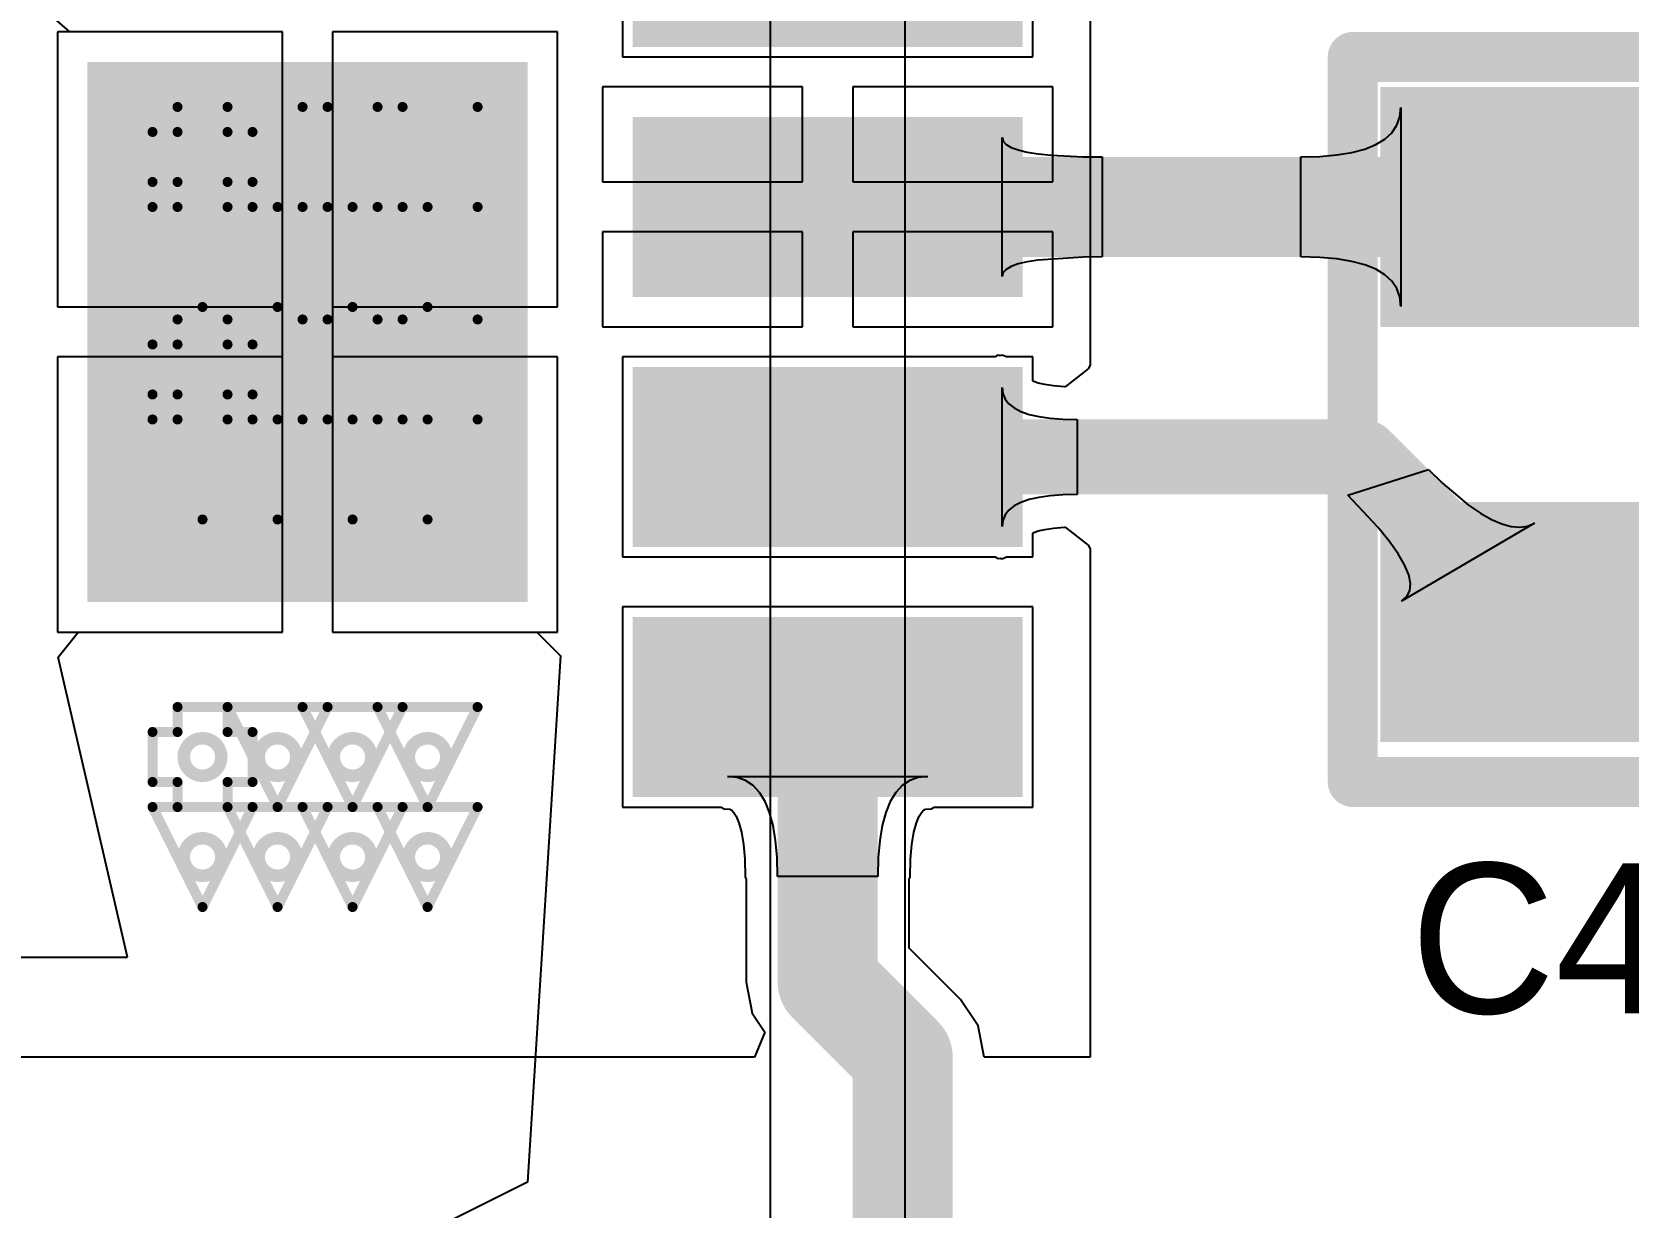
# Model space of a CAD drawing. Header units: millimetres. Extents: x 3.64 to 5.36, y 2.99 to 4.38.
# Drawn here: x 4.4259 to 4.745, y 3.5 to 3.735 of the extents above; entities that cross this region are included whole.
import ezdxf

# ---------------------------------------------------------------- set-up
doc = ezdxf.new("R2010")
doc.units = ezdxf.units.MM
doc.header["$MEASUREMENT"] = 0
for name, color, linetype in [('BottomLayer', 5, 'Continuous'), ('DrillDrawing', 1, 'Continuous'), ('MidLayer1', 16, 'Continuous'), ('MidLayer2', 76, 'Continuous'), ('MultiLayer', 9, 'Continuous'), ('TopLayer', 1, 'Continuous'), ('TopOverlay', 2, 'Continuous'), ('TopPaste', 8, 'Continuous'), ('TopSolder', 216, 'Continuous')]:
    doc.layers.add(name, color=color, linetype=linetype)

msp = doc.modelspace()

# ---------------------------------------------------------------- linework, layer by layer
at = {"layer": 'BottomLayer', "const_width": 0.0025}
for points in [[(4.45625, 3.71, 1), (4.46375, 3.71, 1)], [(4.47125, 3.71, 1), (4.47875, 3.71, 1)], [(4.48625, 3.71, 1), (4.49375, 3.71, 1)], [(4.50125, 3.71, 1), (4.50875, 3.71, 1)], [(4.45625, 3.69, 1), (4.46375, 3.69, 1)], [(4.47125, 3.69, 1), (4.47875, 3.69, 1)], [(4.48625, 3.69, 1), (4.49375, 3.69, 1)], [(4.50125, 3.69, 1), (4.50875, 3.69, 1)], [(4.45625, 3.6675, 1), (4.46375, 3.6675, 1)], [(4.47125, 3.6675, 1), (4.47875, 3.6675, 1)], [(4.48625, 3.6675, 1), (4.49375, 3.6675, 1)], [(4.50125, 3.6675, 1), (4.50875, 3.6675, 1)], [(4.45625, 3.6475, 1), (4.46375, 3.6475, 1)], [(4.47125, 3.6475, 1), (4.47875, 3.6475, 1)], [(4.48625, 3.6475, 1), (4.49375, 3.6475, 1)], [(4.50125, 3.6475, 1), (4.50875, 3.6475, 1)], [(4.45625, 3.59, 1), (4.46375, 3.59, 1)], [(4.47125, 3.59, 1), (4.47875, 3.59, 1)], [(4.48625, 3.59, 1), (4.49375, 3.59, 1)], [(4.50125, 3.59, 1), (4.50875, 3.59, 1)], [(4.45625, 3.57, 1), (4.46375, 3.57, 1)], [(4.47125, 3.57, 1), (4.47875, 3.57, 1)], [(4.48625, 3.57, 1), (4.49375, 3.57, 1)], [(4.50125, 3.57, 1), (4.50875, 3.57, 1)]]:
    msp.add_lwpolyline(points, format="xyb", close=True, dxfattribs=at)
at = {"layer": 'DrillDrawing', "const_width": 0.002}
for points in [[(4.455, 3.715), (4.455, 3.72)], [(4.455, 3.72), (4.465, 3.72)], [(4.465, 3.715), (4.465, 3.72)], [(4.465, 3.72), (4.485, 3.72)], [(4.465, 3.72), (4.475, 3.7)], [(4.475, 3.7), (4.485, 3.72)], [(4.48, 3.72), (4.5, 3.72)], [(4.48, 3.72), (4.49, 3.7)], [(4.49, 3.7), (4.5, 3.72)], [(4.495, 3.72), (4.515, 3.72)], [(4.495, 3.72), (4.505, 3.7)], [(4.505, 3.7), (4.515, 3.72)], [(4.45, 3.705), (4.45, 3.715)], [(4.45, 3.715), (4.455, 3.715)], [(4.465, 3.715), (4.47, 3.715)], [(4.47, 3.705), (4.47, 3.715)], [(4.45, 3.705), (4.455, 3.705)], [(4.455, 3.7), (4.455, 3.705)], [(4.465, 3.705), (4.47, 3.705)], [(4.465, 3.7), (4.465, 3.705)], [(4.45, 3.7), (4.47, 3.7)], [(4.45, 3.7), (4.46, 3.68)], [(4.455, 3.7), (4.465, 3.7)], [(4.46, 3.68), (4.47, 3.7)], [(4.465, 3.7), (4.485, 3.7)], [(4.465, 3.7), (4.475, 3.68)], [(4.475, 3.68), (4.485, 3.7)], [(4.48, 3.7), (4.5, 3.7)], [(4.48, 3.7), (4.49, 3.68)], [(4.49, 3.68), (4.5, 3.7)], [(4.495, 3.7), (4.515, 3.7)], [(4.495, 3.7), (4.505, 3.68)], [(4.505, 3.68), (4.515, 3.7)], [(4.455, 3.6725), (4.455, 3.6775)], [(4.455, 3.6775), (4.465, 3.6775)], [(4.465, 3.6775), (4.485, 3.6775)], [(4.465, 3.6775), (4.475, 3.6575)], [(4.465, 3.6725), (4.465, 3.6775)], [(4.475, 3.6575), (4.485, 3.6775)], [(4.48, 3.6775), (4.5, 3.6775)], [(4.48, 3.6775), (4.49, 3.6575)], [(4.49, 3.6575), (4.5, 3.6775)], [(4.495, 3.6775), (4.515, 3.6775)], [(4.495, 3.6775), (4.505, 3.6575)], [(4.505, 3.6575), (4.515, 3.6775)], [(4.45, 3.6625), (4.45, 3.6725)], [(4.45, 3.6725), (4.455, 3.6725)], [(4.465, 3.6725), (4.47, 3.6725)], [(4.47, 3.6625), (4.47, 3.6725)], [(4.45, 3.6625), (4.455, 3.6625)], [(4.455, 3.6575), (4.455, 3.6625)], [(4.465, 3.6625), (4.47, 3.6625)], [(4.465, 3.6575), (4.465, 3.6625)], [(4.45, 3.6575), (4.47, 3.6575)], [(4.45, 3.6575), (4.46, 3.6375)], [(4.455, 3.6575), (4.465, 3.6575)], [(4.46, 3.6375), (4.47, 3.6575)], [(4.465, 3.6575), (4.485, 3.6575)], [(4.465, 3.6575), (4.475, 3.6375)], [(4.475, 3.6375), (4.485, 3.6575)], [(4.48, 3.6575), (4.5, 3.6575)], [(4.48, 3.6575), (4.49, 3.6375)], [(4.49, 3.6375), (4.5, 3.6575)], [(4.495, 3.6575), (4.515, 3.6575)], [(4.495, 3.6575), (4.505, 3.6375)], [(4.505, 3.6375), (4.515, 3.6575)], [(4.455, 3.595), (4.455, 3.6)], [(4.455, 3.6), (4.465, 3.6)], [(4.465, 3.6), (4.485, 3.6)], [(4.465, 3.6), (4.475, 3.58)], [(4.465, 3.595), (4.465, 3.6)], [(4.475, 3.58), (4.485, 3.6)], [(4.48, 3.6), (4.5, 3.6)], [(4.48, 3.6), (4.49, 3.58)], [(4.49, 3.58), (4.5, 3.6)], [(4.495, 3.6), (4.515, 3.6)], [(4.495, 3.6), (4.505, 3.58)], [(4.505, 3.58), (4.515, 3.6)], [(4.45, 3.585), (4.45, 3.595)], [(4.45, 3.595), (4.455, 3.595)], [(4.465, 3.595), (4.47, 3.595)], [(4.47, 3.585), (4.47, 3.595)], [(4.45, 3.585), (4.455, 3.585)], [(4.455, 3.58), (4.455, 3.585)], [(4.465, 3.585), (4.47, 3.585)], [(4.465, 3.58), (4.465, 3.585)], [(4.45, 3.58), (4.47, 3.58)], [(4.45, 3.58), (4.46, 3.56)], [(4.455, 3.58), (4.465, 3.58)], [(4.46, 3.56), (4.47, 3.58)], [(4.465, 3.58), (4.485, 3.58)], [(4.465, 3.58), (4.475, 3.56)], [(4.475, 3.56), (4.485, 3.58)], [(4.48, 3.58), (4.5, 3.58)], [(4.48, 3.58), (4.49, 3.56)], [(4.49, 3.56), (4.5, 3.58)], [(4.495, 3.58), (4.515, 3.58)], [(4.495, 3.58), (4.505, 3.56)], [(4.505, 3.56), (4.515, 3.58)]]:
    msp.add_lwpolyline(points, dxfattribs=at)
at = {"layer": 'DrillDrawing', "const_width": 0.001}
for points in [[(4.4545, 3.72, 1), (4.4555, 3.72, 1)], [(4.4545, 3.72, 1), (4.4555, 3.72, 1)], [(4.4645, 3.72, 1), (4.4655, 3.72, 1)], [(4.4645, 3.72, 1), (4.4655, 3.72, 1)], [(4.4645, 3.72, 1), (4.4655, 3.72, 1)], [(4.4645, 3.72, 1), (4.4655, 3.72, 1)], [(4.4795, 3.72, 1), (4.4805, 3.72, 1)], [(4.4795, 3.72, 1), (4.4805, 3.72, 1)], [(4.4845, 3.72, 1), (4.4855, 3.72, 1)], [(4.4845, 3.72, 1), (4.4855, 3.72, 1)], [(4.4945, 3.72, 1), (4.4955, 3.72, 1)], [(4.4945, 3.72, 1), (4.4955, 3.72, 1)], [(4.4995, 3.72, 1), (4.5005, 3.72, 1)], [(4.4995, 3.72, 1), (4.5005, 3.72, 1)], [(4.5145, 3.72, 1), (4.5155, 3.72, 1)], [(4.5145, 3.72, 1), (4.5155, 3.72, 1)], [(4.4495, 3.715, 1), (4.4505, 3.715, 1)], [(4.4495, 3.715, 1), (4.4505, 3.715, 1)], [(4.4545, 3.715, 1), (4.4555, 3.715, 1)], [(4.4545, 3.715, 1), (4.4555, 3.715, 1)], [(4.4645, 3.715, 1), (4.4655, 3.715, 1)], [(4.4645, 3.715, 1), (4.4655, 3.715, 1)], [(4.4695, 3.715, 1), (4.4705, 3.715, 1)], [(4.4695, 3.715, 1), (4.4705, 3.715, 1)], [(4.4495, 3.705, 1), (4.4505, 3.705, 1)], [(4.4495, 3.705, 1), (4.4505, 3.705, 1)], [(4.4545, 3.705, 1), (4.4555, 3.705, 1)], [(4.4545, 3.705, 1), (4.4555, 3.705, 1)], [(4.4645, 3.705, 1), (4.4655, 3.705, 1)], [(4.4645, 3.705, 1), (4.4655, 3.705, 1)], [(4.4695, 3.705, 1), (4.4705, 3.705, 1)], [(4.4695, 3.705, 1), (4.4705, 3.705, 1)], [(4.4495, 3.7, 1), (4.4505, 3.7, 1)], [(4.4495, 3.7, 1), (4.4505, 3.7, 1)], [(4.4545, 3.7, 1), (4.4555, 3.7, 1)], [(4.4545, 3.7, 1), (4.4555, 3.7, 1)], [(4.4645, 3.7, 1), (4.4655, 3.7, 1)], [(4.4645, 3.7, 1), (4.4655, 3.7, 1)], [(4.4645, 3.7, 1), (4.4655, 3.7, 1)], [(4.4645, 3.7, 1), (4.4655, 3.7, 1)], [(4.4695, 3.7, 1), (4.4705, 3.7, 1)], [(4.4695, 3.7, 1), (4.4705, 3.7, 1)], [(4.4745, 3.7, 1), (4.4755, 3.7, 1)], [(4.4745, 3.7, 1), (4.4755, 3.7, 1)], [(4.4795, 3.7, 1), (4.4805, 3.7, 1)], [(4.4795, 3.7, 1), (4.4805, 3.7, 1)], [(4.4845, 3.7, 1), (4.4855, 3.7, 1)], [(4.4845, 3.7, 1), (4.4855, 3.7, 1)], [(4.4895, 3.7, 1), (4.4905, 3.7, 1)], [(4.4895, 3.7, 1), (4.4905, 3.7, 1)], [(4.4945, 3.7, 1), (4.4955, 3.7, 1)], [(4.4945, 3.7, 1), (4.4955, 3.7, 1)], [(4.4995, 3.7, 1), (4.5005, 3.7, 1)], [(4.4995, 3.7, 1), (4.5005, 3.7, 1)], [(4.5045, 3.7, 1), (4.5055, 3.7, 1)], [(4.5045, 3.7, 1), (4.5055, 3.7, 1)], [(4.5145, 3.7, 1), (4.5155, 3.7, 1)], [(4.5145, 3.7, 1), (4.5155, 3.7, 1)], [(4.4595, 3.68, 1), (4.4605, 3.68, 1)], [(4.4595, 3.68, 1), (4.4605, 3.68, 1)], [(4.4745, 3.68, 1), (4.4755, 3.68, 1)], [(4.4745, 3.68, 1), (4.4755, 3.68, 1)], [(4.4895, 3.68, 1), (4.4905, 3.68, 1)], [(4.4895, 3.68, 1), (4.4905, 3.68, 1)], [(4.5045, 3.68, 1), (4.5055, 3.68, 1)], [(4.5045, 3.68, 1), (4.5055, 3.68, 1)], [(4.4545, 3.6775, 1), (4.4555, 3.6775, 1)], [(4.4545, 3.6775, 1), (4.4555, 3.6775, 1)], [(4.4645, 3.6775, 1), (4.4655, 3.6775, 1)], [(4.4645, 3.6775, 1), (4.4655, 3.6775, 1)], [(4.4645, 3.6775, 1), (4.4655, 3.6775, 1)], [(4.4645, 3.6775, 1), (4.4655, 3.6775, 1)], [(4.4795, 3.6775, 1), (4.4805, 3.6775, 1)], [(4.4795, 3.6775, 1), (4.4805, 3.6775, 1)], [(4.4845, 3.6775, 1), (4.4855, 3.6775, 1)], [(4.4845, 3.6775, 1), (4.4855, 3.6775, 1)], [(4.4945, 3.6775, 1), (4.4955, 3.6775, 1)], [(4.4945, 3.6775, 1), (4.4955, 3.6775, 1)], [(4.4995, 3.6775, 1), (4.5005, 3.6775, 1)], [(4.4995, 3.6775, 1), (4.5005, 3.6775, 1)], [(4.5145, 3.6775, 1), (4.5155, 3.6775, 1)], [(4.5145, 3.6775, 1), (4.5155, 3.6775, 1)], [(4.4495, 3.6725, 1), (4.4505, 3.6725, 1)], [(4.4495, 3.6725, 1), (4.4505, 3.6725, 1)], [(4.4545, 3.6725, 1), (4.4555, 3.6725, 1)], [(4.4545, 3.6725, 1), (4.4555, 3.6725, 1)], [(4.4645, 3.6725, 1), (4.4655, 3.6725, 1)], [(4.4645, 3.6725, 1), (4.4655, 3.6725, 1)], [(4.4695, 3.6725, 1), (4.4705, 3.6725, 1)], [(4.4695, 3.6725, 1), (4.4705, 3.6725, 1)], [(4.4495, 3.6625, 1), (4.4505, 3.6625, 1)], [(4.4495, 3.6625, 1), (4.4505, 3.6625, 1)], [(4.4545, 3.6625, 1), (4.4555, 3.6625, 1)], [(4.4545, 3.6625, 1), (4.4555, 3.6625, 1)], [(4.4645, 3.6625, 1), (4.4655, 3.6625, 1)], [(4.4645, 3.6625, 1), (4.4655, 3.6625, 1)], [(4.4695, 3.6625, 1), (4.4705, 3.6625, 1)], [(4.4695, 3.6625, 1), (4.4705, 3.6625, 1)], [(4.4495, 3.6575, 1), (4.4505, 3.6575, 1)], [(4.4495, 3.6575, 1), (4.4505, 3.6575, 1)], [(4.4545, 3.6575, 1), (4.4555, 3.6575, 1)], [(4.4545, 3.6575, 1), (4.4555, 3.6575, 1)], [(4.4645, 3.6575, 1), (4.4655, 3.6575, 1)], [(4.4645, 3.6575, 1), (4.4655, 3.6575, 1)], [(4.4645, 3.6575, 1), (4.4655, 3.6575, 1)], [(4.4645, 3.6575, 1), (4.4655, 3.6575, 1)], [(4.4695, 3.6575, 1), (4.4705, 3.6575, 1)], [(4.4695, 3.6575, 1), (4.4705, 3.6575, 1)], [(4.4745, 3.6575, 1), (4.4755, 3.6575, 1)], [(4.4745, 3.6575, 1), (4.4755, 3.6575, 1)], [(4.4795, 3.6575, 1), (4.4805, 3.6575, 1)], [(4.4795, 3.6575, 1), (4.4805, 3.6575, 1)], [(4.4845, 3.6575, 1), (4.4855, 3.6575, 1)], [(4.4845, 3.6575, 1), (4.4855, 3.6575, 1)], [(4.4895, 3.6575, 1), (4.4905, 3.6575, 1)], [(4.4895, 3.6575, 1), (4.4905, 3.6575, 1)], [(4.4945, 3.6575, 1), (4.4955, 3.6575, 1)], [(4.4945, 3.6575, 1), (4.4955, 3.6575, 1)], [(4.4995, 3.6575, 1), (4.5005, 3.6575, 1)], [(4.4995, 3.6575, 1), (4.5005, 3.6575, 1)], [(4.5045, 3.6575, 1), (4.5055, 3.6575, 1)], [(4.5045, 3.6575, 1), (4.5055, 3.6575, 1)], [(4.5145, 3.6575, 1), (4.5155, 3.6575, 1)], [(4.5145, 3.6575, 1), (4.5155, 3.6575, 1)], [(4.4595, 3.6375, 1), (4.4605, 3.6375, 1)], [(4.4595, 3.6375, 1), (4.4605, 3.6375, 1)], [(4.4745, 3.6375, 1), (4.4755, 3.6375, 1)], [(4.4745, 3.6375, 1), (4.4755, 3.6375, 1)], [(4.4895, 3.6375, 1), (4.4905, 3.6375, 1)], [(4.4895, 3.6375, 1), (4.4905, 3.6375, 1)], [(4.5045, 3.6375, 1), (4.5055, 3.6375, 1)], [(4.5045, 3.6375, 1), (4.5055, 3.6375, 1)], [(4.4545, 3.6, 1), (4.4555, 3.6, 1)], [(4.4545, 3.6, 1), (4.4555, 3.6, 1)], [(4.4645, 3.6, 1), (4.4655, 3.6, 1)], [(4.4645, 3.6, 1), (4.4655, 3.6, 1)], [(4.4645, 3.6, 1), (4.4655, 3.6, 1)], [(4.4645, 3.6, 1), (4.4655, 3.6, 1)], [(4.4795, 3.6, 1), (4.4805, 3.6, 1)], [(4.4795, 3.6, 1), (4.4805, 3.6, 1)], [(4.4845, 3.6, 1), (4.4855, 3.6, 1)], [(4.4845, 3.6, 1), (4.4855, 3.6, 1)], [(4.4945, 3.6, 1), (4.4955, 3.6, 1)], [(4.4945, 3.6, 1), (4.4955, 3.6, 1)], [(4.4995, 3.6, 1), (4.5005, 3.6, 1)], [(4.4995, 3.6, 1), (4.5005, 3.6, 1)], [(4.5145, 3.6, 1), (4.5155, 3.6, 1)], [(4.5145, 3.6, 1), (4.5155, 3.6, 1)], [(4.4495, 3.595, 1), (4.4505, 3.595, 1)], [(4.4495, 3.595, 1), (4.4505, 3.595, 1)], [(4.4545, 3.595, 1), (4.4555, 3.595, 1)], [(4.4545, 3.595, 1), (4.4555, 3.595, 1)], [(4.4645, 3.595, 1), (4.4655, 3.595, 1)], [(4.4645, 3.595, 1), (4.4655, 3.595, 1)], [(4.4695, 3.595, 1), (4.4705, 3.595, 1)], [(4.4695, 3.595, 1), (4.4705, 3.595, 1)], [(4.4495, 3.585, 1), (4.4505, 3.585, 1)], [(4.4495, 3.585, 1), (4.4505, 3.585, 1)], [(4.4545, 3.585, 1), (4.4555, 3.585, 1)], [(4.4545, 3.585, 1), (4.4555, 3.585, 1)], [(4.4645, 3.585, 1), (4.4655, 3.585, 1)], [(4.4645, 3.585, 1), (4.4655, 3.585, 1)], [(4.4695, 3.585, 1), (4.4705, 3.585, 1)], [(4.4695, 3.585, 1), (4.4705, 3.585, 1)], [(4.4495, 3.58, 1), (4.4505, 3.58, 1)], [(4.4495, 3.58, 1), (4.4505, 3.58, 1)], [(4.4545, 3.58, 1), (4.4555, 3.58, 1)], [(4.4545, 3.58, 1), (4.4555, 3.58, 1)], [(4.4645, 3.58, 1), (4.4655, 3.58, 1)], [(4.4645, 3.58, 1), (4.4655, 3.58, 1)], [(4.4645, 3.58, 1), (4.4655, 3.58, 1)], [(4.4645, 3.58, 1), (4.4655, 3.58, 1)], [(4.4695, 3.58, 1), (4.4705, 3.58, 1)], [(4.4695, 3.58, 1), (4.4705, 3.58, 1)], [(4.4745, 3.58, 1), (4.4755, 3.58, 1)], [(4.4745, 3.58, 1), (4.4755, 3.58, 1)], [(4.4795, 3.58, 1), (4.4805, 3.58, 1)], [(4.4795, 3.58, 1), (4.4805, 3.58, 1)], [(4.4845, 3.58, 1), (4.4855, 3.58, 1)], [(4.4845, 3.58, 1), (4.4855, 3.58, 1)], [(4.4895, 3.58, 1), (4.4905, 3.58, 1)], [(4.4895, 3.58, 1), (4.4905, 3.58, 1)], [(4.4945, 3.58, 1), (4.4955, 3.58, 1)], [(4.4945, 3.58, 1), (4.4955, 3.58, 1)], [(4.4995, 3.58, 1), (4.5005, 3.58, 1)], [(4.4995, 3.58, 1), (4.5005, 3.58, 1)], [(4.5045, 3.58, 1), (4.5055, 3.58, 1)], [(4.5045, 3.58, 1), (4.5055, 3.58, 1)], [(4.5145, 3.58, 1), (4.5155, 3.58, 1)], [(4.5145, 3.58, 1), (4.5155, 3.58, 1)], [(4.4595, 3.56, 1), (4.4605, 3.56, 1)], [(4.4595, 3.56, 1), (4.4605, 3.56, 1)], [(4.4745, 3.56, 1), (4.4755, 3.56, 1)], [(4.4745, 3.56, 1), (4.4755, 3.56, 1)], [(4.4895, 3.56, 1), (4.4905, 3.56, 1)], [(4.4895, 3.56, 1), (4.4905, 3.56, 1)], [(4.5045, 3.56, 1), (4.5055, 3.56, 1)], [(4.5045, 3.56, 1), (4.5055, 3.56, 1)]]:
    msp.add_lwpolyline(points, format="xyb", close=True, dxfattribs=at)
at = {"layer": 'MidLayer1', "const_width": 0.0025}
for points in [[(4.45625, 3.71, 1), (4.46375, 3.71, 1)], [(4.47125, 3.71, 1), (4.47875, 3.71, 1)], [(4.48625, 3.71, 1), (4.49375, 3.71, 1)], [(4.50125, 3.71, 1), (4.50875, 3.71, 1)], [(4.45625, 3.69, 1), (4.46375, 3.69, 1)], [(4.47125, 3.69, 1), (4.47875, 3.69, 1)], [(4.48625, 3.69, 1), (4.49375, 3.69, 1)], [(4.50125, 3.69, 1), (4.50875, 3.69, 1)], [(4.45625, 3.6675, 1), (4.46375, 3.6675, 1)], [(4.47125, 3.6675, 1), (4.47875, 3.6675, 1)], [(4.48625, 3.6675, 1), (4.49375, 3.6675, 1)], [(4.50125, 3.6675, 1), (4.50875, 3.6675, 1)], [(4.45625, 3.6475, 1), (4.46375, 3.6475, 1)], [(4.47125, 3.6475, 1), (4.47875, 3.6475, 1)], [(4.48625, 3.6475, 1), (4.49375, 3.6475, 1)], [(4.50125, 3.6475, 1), (4.50875, 3.6475, 1)], [(4.45625, 3.59, 1), (4.46375, 3.59, 1)], [(4.47125, 3.59, 1), (4.47875, 3.59, 1)], [(4.48625, 3.59, 1), (4.49375, 3.59, 1)], [(4.50125, 3.59, 1), (4.50875, 3.59, 1)], [(4.45625, 3.57, 1), (4.46375, 3.57, 1)], [(4.47125, 3.57, 1), (4.47875, 3.57, 1)], [(4.48625, 3.57, 1), (4.49375, 3.57, 1)], [(4.50125, 3.57, 1), (4.50875, 3.57, 1)]]:
    msp.add_lwpolyline(points, format="xyb", close=True, dxfattribs=at)
at = {"layer": 'MidLayer2'}
for p, q in [((4.6005, 3.2995), (4.6005, 4.3215)), ((4.5735, 3.9015), (4.5735, 3.2655))]:
    msp.add_line(p, q, dxfattribs=at)
at = {"layer": 'MidLayer2', "const_width": 0.0025}
for points in [[(4.45625, 3.71, 1), (4.46375, 3.71, 1)], [(4.47125, 3.71, 1), (4.47875, 3.71, 1)], [(4.48625, 3.71, 1), (4.49375, 3.71, 1)], [(4.50125, 3.71, 1), (4.50875, 3.71, 1)], [(4.45625, 3.69, 1), (4.46375, 3.69, 1)], [(4.47125, 3.69, 1), (4.47875, 3.69, 1)], [(4.48625, 3.69, 1), (4.49375, 3.69, 1)], [(4.50125, 3.69, 1), (4.50875, 3.69, 1)], [(4.45625, 3.6675, 1), (4.46375, 3.6675, 1)], [(4.47125, 3.6675, 1), (4.47875, 3.6675, 1)], [(4.48625, 3.6675, 1), (4.49375, 3.6675, 1)], [(4.50125, 3.6675, 1), (4.50875, 3.6675, 1)], [(4.45625, 3.6475, 1), (4.46375, 3.6475, 1)], [(4.47125, 3.6475, 1), (4.47875, 3.6475, 1)], [(4.48625, 3.6475, 1), (4.49375, 3.6475, 1)], [(4.50125, 3.6475, 1), (4.50875, 3.6475, 1)], [(4.45625, 3.59, 1), (4.46375, 3.59, 1)], [(4.47125, 3.59, 1), (4.47875, 3.59, 1)], [(4.48625, 3.59, 1), (4.49375, 3.59, 1)], [(4.50125, 3.59, 1), (4.50875, 3.59, 1)], [(4.45625, 3.57, 1), (4.46375, 3.57, 1)], [(4.47125, 3.57, 1), (4.47875, 3.57, 1)], [(4.48625, 3.57, 1), (4.49375, 3.57, 1)], [(4.50125, 3.57, 1), (4.50875, 3.57, 1)]]:
    msp.add_lwpolyline(points, format="xyb", close=True, dxfattribs=at)
at = {"layer": 'MultiLayer', "const_width": 0.0025}
for points in [[(4.45625, 3.71, 1), (4.46375, 3.71, 1)], [(4.47125, 3.71, 1), (4.47875, 3.71, 1)], [(4.48625, 3.71, 1), (4.49375, 3.71, 1)], [(4.50125, 3.71, 1), (4.50875, 3.71, 1)], [(4.45625, 3.69, 1), (4.46375, 3.69, 1)], [(4.47125, 3.69, 1), (4.47875, 3.69, 1)], [(4.48625, 3.69, 1), (4.49375, 3.69, 1)], [(4.50125, 3.69, 1), (4.50875, 3.69, 1)], [(4.45625, 3.6675, 1), (4.46375, 3.6675, 1)], [(4.47125, 3.6675, 1), (4.47875, 3.6675, 1)], [(4.48625, 3.6675, 1), (4.49375, 3.6675, 1)], [(4.50125, 3.6675, 1), (4.50875, 3.6675, 1)], [(4.45625, 3.6475, 1), (4.46375, 3.6475, 1)], [(4.47125, 3.6475, 1), (4.47875, 3.6475, 1)], [(4.48625, 3.6475, 1), (4.49375, 3.6475, 1)], [(4.50125, 3.6475, 1), (4.50875, 3.6475, 1)], [(4.45625, 3.59, 1), (4.46375, 3.59, 1)], [(4.47125, 3.59, 1), (4.47875, 3.59, 1)], [(4.48625, 3.59, 1), (4.49375, 3.59, 1)], [(4.50125, 3.59, 1), (4.50875, 3.59, 1)], [(4.45625, 3.57, 1), (4.46375, 3.57, 1)], [(4.47125, 3.57, 1), (4.47875, 3.57, 1)], [(4.48625, 3.57, 1), (4.49375, 3.57, 1)], [(4.50125, 3.57, 1), (4.50875, 3.57, 1)]]:
    msp.add_lwpolyline(points, format="xyb", close=True, dxfattribs=at)
at = {"layer": 'TopLayer'}
for p, q in [((4.6375, 3.81017), (4.6375, 3.66837)), ((4.544, 3.76239), (4.544, 3.73)), ((4.626, 3.73), (4.626, 3.76249)), ((4.43348, 3.735), (4.42878, 3.73908)), ((4.476, 3.735), (4.431, 3.735)), ((4.431, 3.735), (4.431, 3.68)), ((4.476, 3.735), (4.43348, 3.735)), ((4.476, 3.68), (4.476, 3.735)), ((4.476, 3.675), (4.476, 3.735)), ((4.531, 3.735), (4.486, 3.735)), ((4.486, 3.735), (4.486, 3.68)), ((4.53, 3.735), (4.486, 3.735)), ((4.486, 3.735), (4.486, 3.675)), ((4.531, 3.735), (4.53, 3.735)), ((4.531, 3.68), (4.531, 3.735)), ((4.544, 3.73), (4.626, 3.73)), ((4.58, 3.724), (4.54, 3.724)), ((4.54, 3.724), (4.54, 3.705)), ((4.58, 3.705), (4.58, 3.724)), ((4.63, 3.724), (4.59, 3.724)), ((4.59, 3.724), (4.59, 3.705)), ((4.63, 3.705), (4.63, 3.724)), ((4.69942, 3.718), (4.69962, 3.71988)), ((4.69962, 3.71988), (4.69962, 3.68012)), ((4.69782, 3.71484), (4.69882, 3.71632)), ((4.69882, 3.71632), (4.69942, 3.718)), ((4.61988, 3.68612), (4.61988, 3.71388)), ((4.61988, 3.71388), (4.62008, 3.71314)), ((4.62008, 3.71314), (4.62068, 3.71248)), ((4.62068, 3.71248), (4.62168, 3.7119)), ((4.62168, 3.7119), (4.62308, 3.7114)), ((4.69242, 3.71158), (4.69462, 3.71247)), ((4.69462, 3.71247), (4.69642, 3.71356)), ((4.69642, 3.71356), (4.69782, 3.71484)), ((4.62308, 3.7114), (4.62488, 3.71097)), ((4.62488, 3.71097), (4.62708, 3.71062)), ((4.62708, 3.71062), (4.62968, 3.71035)), ((4.62968, 3.71035), (4.63608, 3.71004)), ((4.63608, 3.71004), (4.63988, 3.71)), ((4.63988, 3.71), (4.63988, 3.69)), ((4.67962, 3.71), (4.68342, 3.7101)), ((4.67962, 3.69), (4.67962, 3.71)), ((4.68342, 3.7101), (4.68682, 3.7104)), ((4.68682, 3.7104), (4.68982, 3.71089)), ((4.68982, 3.71089), (4.69242, 3.71158)), ((4.54, 3.705), (4.58, 3.705)), ((4.59, 3.705), (4.63, 3.705)), ((4.58, 3.695), (4.54, 3.695)), ((4.54, 3.695), (4.54, 3.676)), ((4.58, 3.676), (4.58, 3.695)), ((4.63, 3.695), (4.59, 3.695)), ((4.59, 3.695), (4.59, 3.676)), ((4.63, 3.676), (4.63, 3.695)), ((4.63608, 3.68996), (4.62708, 3.68938)), ((4.63988, 3.69), (4.63608, 3.68996)), ((4.68342, 3.6899), (4.67962, 3.69)), ((4.68682, 3.6896), (4.68342, 3.6899)), ((4.68982, 3.68911), (4.68682, 3.6896)), ((4.62008, 3.68686), (4.61988, 3.68612)), ((4.62068, 3.68752), (4.62008, 3.68686)), ((4.62168, 3.6881), (4.62068, 3.68752)), ((4.62308, 3.6886), (4.62168, 3.6881)), ((4.62488, 3.68903), (4.62308, 3.6886)), ((4.62708, 3.68938), (4.62488, 3.68903)), ((4.69242, 3.68842), (4.68982, 3.68911)), ((4.69462, 3.68753), (4.69242, 3.68842)), ((4.69642, 3.68644), (4.69462, 3.68753)), ((4.69782, 3.68516), (4.69642, 3.68644)), ((4.69882, 3.68368), (4.69782, 3.68516)), ((4.69942, 3.682), (4.69882, 3.68368)), ((4.431, 3.68), (4.476, 3.68)), ((4.486, 3.68), (4.531, 3.68)), ((4.69962, 3.68012), (4.69942, 3.682)), ((4.476, 3.615), (4.476, 3.675)), ((4.486, 3.675), (4.486, 3.615)), ((4.54, 3.676), (4.58, 3.676)), ((4.59, 3.676), (4.63, 3.676)), ((4.61908, 3.67033), (4.61851, 3.67)), ((4.61949, 3.67021), (4.61908, 3.67033)), ((4.61988, 3.67037), (4.61949, 3.67021)), ((4.62078, 3.67), (4.61988, 3.67037)), ((4.476, 3.67), (4.431, 3.67)), ((4.431, 3.67), (4.431, 3.615)), ((4.476, 3.615), (4.476, 3.67)), ((4.531, 3.67), (4.486, 3.67)), ((4.486, 3.67), (4.486, 3.615)), ((4.531, 3.615), (4.531, 3.67)), ((4.61851, 3.67), (4.544, 3.67)), ((4.544, 3.67), (4.544, 3.63)), ((4.626, 3.67), (4.62078, 3.67)), ((4.626, 3.66525), (4.626, 3.67)), ((4.63708, 3.66762), (4.6325, 3.66405)), ((4.6375, 3.66837), (4.63708, 3.66762)), ((4.62606, 3.66515), (4.626, 3.66525)), ((4.62621, 3.66507), (4.62606, 3.66515)), ((4.62708, 3.66477), (4.62621, 3.66507)), ((4.62841, 3.66447), (4.62708, 3.66477)), ((4.63018, 3.66422), (4.62841, 3.66447)), ((4.63235, 3.66405), (4.63018, 3.66422)), ((4.6325, 3.66405), (4.63235, 3.66405)), ((4.61988, 3.63612), (4.61988, 3.66388)), ((4.61988, 3.66388), (4.62003, 3.66267)), ((4.62003, 3.66267), (4.62048, 3.66158)), ((4.62048, 3.66158), (4.62123, 3.66063)), ((4.62123, 3.66063), (4.62228, 3.6598)), ((4.62228, 3.6598), (4.62363, 3.6591)), ((4.62363, 3.6591), (4.62528, 3.65852)), ((4.62528, 3.65852), (4.62723, 3.65807)), ((4.62723, 3.65807), (4.62948, 3.65776)), ((4.62948, 3.65776), (4.63203, 3.65756)), ((4.63203, 3.65756), (4.63488, 3.6575)), ((4.63488, 3.6575), (4.63488, 3.6425)), ((4.68901, 3.64238), (4.70512, 3.64749)), ((4.70512, 3.64749), (4.70796, 3.64475)), ((4.62723, 3.64193), (4.62528, 3.64148)), ((4.62948, 3.64224), (4.62723, 3.64193)), ((4.63203, 3.64244), (4.62948, 3.64224)), ((4.63488, 3.6425), (4.63203, 3.64244)), ((4.69499, 3.63598), (4.68901, 3.64238)), ((4.70796, 3.64475), (4.71316, 3.64039)), ((4.62048, 3.63842), (4.62003, 3.63733)), ((4.62123, 3.63937), (4.62048, 3.63842)), ((4.62228, 3.6402), (4.62123, 3.63937)), ((4.62363, 3.64091), (4.62228, 3.6402)), ((4.62528, 3.64148), (4.62363, 3.64091)), ((4.71316, 3.64039), (4.71552, 3.63876)), ((4.71552, 3.63876), (4.71772, 3.6375)), ((4.62003, 3.63733), (4.61988, 3.63612)), ((4.62621, 3.63493), (4.62708, 3.63523)), ((4.62708, 3.63523), (4.62841, 3.63553)), ((4.62841, 3.63553), (4.63018, 3.63578)), ((4.63018, 3.63578), (4.63235, 3.63595)), ((4.63235, 3.63595), (4.6325, 3.63595)), ((4.6325, 3.63595), (4.63708, 3.63238)), ((4.69726, 3.63319), (4.69499, 3.63598)), ((4.72633, 3.63676), (4.69974, 3.62117)), ((4.71772, 3.6375), (4.71977, 3.63662)), ((4.71977, 3.63662), (4.72165, 3.6361)), ((4.72165, 3.6361), (4.72337, 3.63595)), ((4.72337, 3.63595), (4.72493, 3.63617)), ((4.72493, 3.63617), (4.72633, 3.63676)), ((4.626, 3.63475), (4.62606, 3.63485)), ((4.626, 3.63), (4.626, 3.63475)), ((4.62606, 3.63485), (4.62621, 3.63493)), ((4.63708, 3.63238), (4.6375, 3.63163)), ((4.69905, 3.63066), (4.69726, 3.63319)), ((4.544, 3.63), (4.61851, 3.63)), ((4.61851, 3.63), (4.61908, 3.62967)), ((4.61908, 3.62967), (4.61949, 3.62979)), ((4.61949, 3.62979), (4.61988, 3.62963)), ((4.61988, 3.62963), (4.62078, 3.63)), ((4.62078, 3.63), (4.626, 3.63)), ((4.6375, 3.63163), (4.6375, 3.53)), ((4.70036, 3.62841), (4.69905, 3.63066)), ((4.7012, 3.62642), (4.70036, 3.62841)), ((4.70155, 3.6247), (4.7012, 3.62642)), ((4.70082, 3.62208), (4.70143, 3.62326)), ((4.70143, 3.62326), (4.70155, 3.6247)), ((4.626, 3.62), (4.544, 3.62)), ((4.544, 3.62), (4.544, 3.58)), ((4.626, 3.58), (4.626, 3.62)), ((4.69974, 3.62117), (4.70082, 3.62208)), ((4.431, 3.615), (4.476, 3.615)), ((4.43115, 3.61), (4.43513, 3.615)), ((4.43513, 3.615), (4.476, 3.615)), ((4.486, 3.615), (4.531, 3.615)), ((4.486, 3.615), (4.52687, 3.615)), ((4.52687, 3.615), (4.53158, 3.61024)), ((4.445, 3.55), (4.43115, 3.61)), ((4.53158, 3.61024), (4.525, 3.505)), ((4.5669, 3.58592), (4.565, 3.58612)), ((4.565, 3.58612), (4.605, 3.58612)), ((4.5686, 3.58532), (4.5669, 3.58592)), ((4.5701, 3.58432), (4.5686, 3.58532)), ((4.5714, 3.58292), (4.5701, 3.58432)), ((4.5999, 3.58432), (4.5986, 3.58292)), ((4.6014, 3.58532), (4.5999, 3.58432)), ((4.6031, 3.58592), (4.6014, 3.58532)), ((4.605, 3.58612), (4.6031, 3.58592)), ((4.5725, 3.58112), (4.5714, 3.58292)), ((4.5734, 3.57892), (4.5725, 3.58112)), ((4.5975, 3.58112), (4.5966, 3.57892)), ((4.5986, 3.58292), (4.5975, 3.58112)), ((4.544, 3.58), (4.5637, 3.58)), ((4.5637, 3.58), (4.56432, 3.57966)), ((4.56432, 3.57966), (4.56546, 3.57954)), ((4.56546, 3.57954), (4.56567, 3.57947)), ((4.56567, 3.57947), (4.56586, 3.57934)), ((4.56586, 3.57934), (4.5662, 3.57898)), ((4.5662, 3.57898), (4.56669, 3.57818)), ((4.56669, 3.57818), (4.56723, 3.57684)), ((4.5741, 3.57632), (4.5734, 3.57892)), ((4.5966, 3.57892), (4.5959, 3.57632)), ((4.60277, 3.57684), (4.60331, 3.57818)), ((4.60331, 3.57818), (4.6038, 3.57898)), ((4.6038, 3.57898), (4.60414, 3.57934)), ((4.60414, 3.57934), (4.60433, 3.57947)), ((4.60433, 3.57947), (4.60454, 3.57954)), ((4.60454, 3.57954), (4.60568, 3.57966)), ((4.60568, 3.57966), (4.6063, 3.58)), ((4.6063, 3.58), (4.626, 3.58)), ((4.56723, 3.57684), (4.56775, 3.57494)), ((4.56775, 3.57494), (4.56815, 3.5725)), ((4.5746, 3.57332), (4.5741, 3.57632)), ((4.5959, 3.57632), (4.5954, 3.57332)), ((4.60185, 3.5725), (4.60225, 3.57494)), ((4.60225, 3.57494), (4.60277, 3.57684)), ((4.56815, 3.5725), (4.56841, 3.56955)), ((4.5749, 3.56992), (4.5746, 3.57332)), ((4.5954, 3.57332), (4.5951, 3.56992)), ((4.60159, 3.56955), (4.60185, 3.5725)), ((4.56841, 3.56955), (4.56851, 3.56595)), ((4.575, 3.56612), (4.5749, 3.56992)), ((4.5951, 3.56992), (4.595, 3.56612)), ((4.60149, 3.56595), (4.60159, 3.56955)), ((4.56851, 3.56595), (4.56869, 3.56555)), ((4.56869, 3.56555), (4.56869, 3.545)), ((4.595, 3.56612), (4.575, 3.56612)), ((4.60131, 3.56555), (4.60149, 3.56595)), ((4.60131, 3.55176), (4.60131, 3.56555)), ((4.315, 3.55), (4.445, 3.55)), ((4.61154, 3.54154), (4.60131, 3.55176)), ((4.56869, 3.545), (4.56993, 3.53876)), ((4.61507, 3.53624), (4.61154, 3.54154)), ((4.56993, 3.53876), (4.57244, 3.535)), ((4.57244, 3.535), (4.57034, 3.53)), ((4.61631, 3.53), (4.61507, 3.53624)), ((4.57034, 3.53), (4.36983, 3.53)), ((4.6375, 3.53), (4.61631, 3.53)), ((4.525, 3.505), (4.505, 3.495))]:
    msp.add_line(p, q, dxfattribs=at)
for points, const_width in [([(4.5675, 3.764), (4.5675, 3.736)], 0.035), ([(4.6025, 3.764), (4.6025, 3.736)], 0.035), ([(4.461, 3.725), (4.461, 3.625)], 0.04), ([(4.501, 3.725), (4.501, 3.625)], 0.04), ([(4.5675, 3.714), (4.5675, 3.686)], 0.035), ([(4.6025, 3.714), (4.6025, 3.686)], 0.035), ([(4.71225, 3.72), (4.71225, 3.68)], 0.0255), ([(4.73775, 3.72), (4.73775, 3.68)], 0.0255), ([(4.441, 3.7), (4.521, 3.7)], 0.05), ([(4.47, 3.71), (4.49, 3.71)], 0.02), ([(4.47, 3.69), (4.47, 3.71)], 0.02), ([(4.49, 3.71), (4.51, 3.71)], 0.02), ([(4.7505, 3.71), (4.6995, 3.71)], 0.02), ([(4.55, 3.707), (4.62, 3.707)], 0.014), ([(4.585, 3.7), (4.725, 3.7)], 0.02), ([(4.55, 3.693), (4.62, 3.693)], 0.014), ([(4.7505, 3.69), (4.6995, 3.69)], 0.02), ([(4.5675, 3.664), (4.5675, 3.636)], 0.035), ([(4.6025, 3.664), (4.6025, 3.636)], 0.035), ([(4.441, 3.65), (4.521, 3.65)], 0.05), ([(4.55, 3.657), (4.62, 3.657)], 0.014), ([(4.585, 3.65), (4.692, 3.65)], 0.015), ([(4.692, 3.65), (4.725, 3.617)], 0.015), ([(4.55, 3.643), (4.62, 3.643)], 0.014), ([(4.71225, 3.637), (4.71225, 3.597)], 0.0255), ([(4.73775, 3.637), (4.73775, 3.597)], 0.0255), ([(4.7505, 3.627), (4.6995, 3.627)], 0.02), ([(4.5675, 3.614), (4.5675, 3.586)], 0.035), ([(4.6025, 3.614), (4.6025, 3.586)], 0.035), ([(4.7505, 3.607), (4.6995, 3.607)], 0.02), ([(4.55, 3.607), (4.62, 3.607)], 0.014), ([(4.585, 3.545), (4.585, 3.6)], 0.02), ([(4.55, 3.593), (4.62, 3.593)], 0.014), ([(4.585, 3.545), (4.6, 3.53)], 0.02), ([(4.6, 3.45), (4.6, 3.53)], 0.02)]:
    msp.add_lwpolyline(points, dxfattribs=dict(at, const_width=const_width))
for points, const_width in [([(4.465, 3.71, 1), (4.475, 3.71, 1)], 0.01), ([(4.465, 3.71, 1), (4.475, 3.71, 1)], 0.01), ([(4.485, 3.71, 1), (4.495, 3.71, 1)], 0.01), ([(4.485, 3.71, 1), (4.495, 3.71, 1)], 0.01), ([(4.505, 3.71, 1), (4.515, 3.71, 1)], 0.01), ([(4.715, 3.7, 1), (4.735, 3.7, 1)], 0.02), ([(4.461, 3.675, 1), (4.501, 3.675, 1)], 0.04), ([(4.45625, 3.71, 1), (4.46375, 3.71, 1)], 0.0025), ([(4.47125, 3.71, 1), (4.47875, 3.71, 1)], 0.0025), ([(4.48625, 3.71, 1), (4.49375, 3.71, 1)], 0.0025), ([(4.50125, 3.71, 1), (4.50875, 3.71, 1)], 0.0025), ([(4.578, 3.7, 1), (4.592, 3.7, 1)], 0.014), ([(4.58, 3.7, 1), (4.59, 3.7, 1)], 0.01), ([(4.72, 3.7, 1), (4.73, 3.7, 1)], 0.01), ([(4.465, 3.69, 1), (4.475, 3.69, 1)], 0.01), ([(4.45625, 3.69, 1), (4.46375, 3.69, 1)], 0.0025), ([(4.47125, 3.69, 1), (4.47875, 3.69, 1)], 0.0025), ([(4.48625, 3.69, 1), (4.49375, 3.69, 1)], 0.0025), ([(4.50125, 3.69, 1), (4.50875, 3.69, 1)], 0.0025), ([(4.45625, 3.6675, 1), (4.46375, 3.6675, 1)], 0.0025), ([(4.47125, 3.6675, 1), (4.47875, 3.6675, 1)], 0.0025), ([(4.48625, 3.6675, 1), (4.49375, 3.6675, 1)], 0.0025), ([(4.50125, 3.6675, 1), (4.50875, 3.6675, 1)], 0.0025), ([(4.578, 3.65, 1), (4.592, 3.65, 1)], 0.014), ([(4.58125, 3.65, 1), (4.58875, 3.65, 1)], 0.0075), ([(4.68825, 3.65, 1), (4.69575, 3.65, 1)], 0.0075), ([(4.68825, 3.65, 1), (4.69575, 3.65, 1)], 0.0075), ([(4.45625, 3.6475, 1), (4.46375, 3.6475, 1)], 0.0025), ([(4.47125, 3.6475, 1), (4.47875, 3.6475, 1)], 0.0025), ([(4.48625, 3.6475, 1), (4.49375, 3.6475, 1)], 0.0025), ([(4.50125, 3.6475, 1), (4.50875, 3.6475, 1)], 0.0025), ([(4.715, 3.617, 1), (4.735, 3.617, 1)], 0.02), ([(4.72125, 3.617, 1), (4.72875, 3.617, 1)], 0.0075), ([(4.578, 3.6, 1), (4.592, 3.6, 1)], 0.014), ([(4.58, 3.6, 1), (4.59, 3.6, 1)], 0.01), ([(4.45625, 3.59, 1), (4.46375, 3.59, 1)], 0.0025), ([(4.47125, 3.59, 1), (4.47875, 3.59, 1)], 0.0025), ([(4.48625, 3.59, 1), (4.49375, 3.59, 1)], 0.0025), ([(4.50125, 3.59, 1), (4.50875, 3.59, 1)], 0.0025), ([(4.45625, 3.57, 1), (4.46375, 3.57, 1)], 0.0025), ([(4.47125, 3.57, 1), (4.47875, 3.57, 1)], 0.0025), ([(4.48625, 3.57, 1), (4.49375, 3.57, 1)], 0.0025), ([(4.50125, 3.57, 1), (4.50875, 3.57, 1)], 0.0025), ([(4.58, 3.545, 1), (4.59, 3.545, 1)], 0.01), ([(4.58, 3.545, 1), (4.59, 3.545, 1)], 0.01), ([(4.595, 3.53, 1), (4.605, 3.53, 1)], 0.01), ([(4.595, 3.53, 1), (4.605, 3.53, 1)], 0.01)]:
    msp.add_lwpolyline(points, format="xyb", close=True, dxfattribs=dict(at, const_width=const_width))
at = {"layer": 'TopOverlay', "const_width": 0.01}
for points in [[(4.69, 3.585), (4.69, 3.73)], [(4.69, 3.73), (4.76, 3.73)], [(4.69, 3.585), (4.76, 3.585)]]:
    msp.add_lwpolyline(points, dxfattribs=at)
at = {"layer": 'TopOverlay', "const_width": 0.005}
for points in [[(4.6875, 3.73, 1), (4.6925, 3.73, 1)], [(4.6875, 3.73, 1), (4.6925, 3.73, 1)], [(4.6875, 3.585, 1), (4.6925, 3.585, 1)], [(4.6875, 3.585, 1), (4.6925, 3.585, 1)]]:
    msp.add_lwpolyline(points, format="xyb", close=True, dxfattribs=at)
at = {"layer": 'TopPaste'}
for points, const_width in [([(4.5675, 3.764), (4.5675, 3.736)], 0.035), ([(4.6025, 3.764), (4.6025, 3.736)], 0.035), ([(4.461, 3.725), (4.461, 3.625)], 0.04), ([(4.501, 3.725), (4.501, 3.625)], 0.04), ([(4.5675, 3.714), (4.5675, 3.686)], 0.035), ([(4.6025, 3.714), (4.6025, 3.686)], 0.035), ([(4.71225, 3.72), (4.71225, 3.68)], 0.0255), ([(4.73775, 3.72), (4.73775, 3.68)], 0.0255), ([(4.441, 3.7), (4.521, 3.7)], 0.05), ([(4.7505, 3.71), (4.6995, 3.71)], 0.02), ([(4.55, 3.707), (4.62, 3.707)], 0.014), ([(4.55, 3.693), (4.62, 3.693)], 0.014), ([(4.7505, 3.69), (4.6995, 3.69)], 0.02), ([(4.5675, 3.664), (4.5675, 3.636)], 0.035), ([(4.6025, 3.664), (4.6025, 3.636)], 0.035), ([(4.441, 3.65), (4.521, 3.65)], 0.05), ([(4.55, 3.657), (4.62, 3.657)], 0.014), ([(4.55, 3.643), (4.62, 3.643)], 0.014), ([(4.71225, 3.637), (4.71225, 3.597)], 0.0255), ([(4.73775, 3.637), (4.73775, 3.597)], 0.0255), ([(4.7505, 3.627), (4.6995, 3.627)], 0.02), ([(4.5675, 3.614), (4.5675, 3.586)], 0.035), ([(4.6025, 3.614), (4.6025, 3.586)], 0.035), ([(4.7505, 3.607), (4.6995, 3.607)], 0.02), ([(4.55, 3.607), (4.62, 3.607)], 0.014), ([(4.55, 3.593), (4.62, 3.593)], 0.014)]:
    msp.add_lwpolyline(points, dxfattribs=dict(at, const_width=const_width))
for points, const_width in [([(4.715, 3.7, 1), (4.735, 3.7, 1)], 0.02), ([(4.461, 3.675, 1), (4.501, 3.675, 1)], 0.04), ([(4.578, 3.7, 1), (4.592, 3.7, 1)], 0.014), ([(4.578, 3.65, 1), (4.592, 3.65, 1)], 0.014), ([(4.715, 3.617, 1), (4.735, 3.617, 1)], 0.02), ([(4.578, 3.6, 1), (4.592, 3.6, 1)], 0.014)]:
    msp.add_lwpolyline(points, format="xyb", close=True, dxfattribs=dict(at, const_width=const_width))
at = {"layer": 'TopSolder'}
for points, const_width in [([(4.5655, 3.768), (4.5655, 3.732)], 0.039), ([(4.6045, 3.768), (4.6045, 3.732)], 0.039), ([(4.459, 3.729), (4.459, 3.621)], 0.044), ([(4.503, 3.729), (4.503, 3.621)], 0.044), ([(4.546, 3.741), (4.624, 3.741)], 0.018), ([(4.5655, 3.718), (4.5655, 3.682)], 0.039), ([(4.6045, 3.718), (4.6045, 3.682)], 0.039), ([(4.71025, 3.724), (4.71025, 3.676)], 0.0295), ([(4.73975, 3.724), (4.73975, 3.676)], 0.0295), ([(4.437, 3.702), (4.525, 3.702)], 0.054), ([(4.7545, 3.712), (4.6955, 3.712)], 0.024), ([(4.546, 3.709), (4.624, 3.709)], 0.018), ([(4.546, 3.691), (4.624, 3.691)], 0.018), ([(4.7545, 3.688), (4.6955, 3.688)], 0.024), ([(4.5655, 3.668), (4.5655, 3.632)], 0.039), ([(4.6045, 3.668), (4.6045, 3.632)], 0.039), ([(4.437, 3.648), (4.525, 3.648)], 0.054), ([(4.546, 3.659), (4.624, 3.659)], 0.018), ([(4.71025, 3.641), (4.71025, 3.593)], 0.0295), ([(4.73975, 3.641), (4.73975, 3.593)], 0.0295), ([(4.546, 3.641), (4.624, 3.641)], 0.018), ([(4.7545, 3.629), (4.6955, 3.629)], 0.024), ([(4.5655, 3.618), (4.5655, 3.582)], 0.039), ([(4.6045, 3.618), (4.6045, 3.582)], 0.039), ([(4.546, 3.609), (4.624, 3.609)], 0.018), ([(4.7545, 3.605), (4.6955, 3.605)], 0.024), ([(4.546, 3.591), (4.624, 3.591)], 0.018)]:
    msp.add_lwpolyline(points, dxfattribs=dict(at, const_width=const_width))
for points, const_width in [([(4.576, 3.75, 1), (4.594, 3.75, 1)], 0.018), ([(4.713, 3.7, 1), (4.737, 3.7, 1)], 0.024), ([(4.459, 3.675, 1), (4.503, 3.675, 1)], 0.044), ([(4.576, 3.7, 1), (4.594, 3.7, 1)], 0.018), ([(4.576, 3.65, 1), (4.594, 3.65, 1)], 0.018), ([(4.713, 3.617, 1), (4.737, 3.617, 1)], 0.024), ([(4.576, 3.6, 1), (4.594, 3.6, 1)], 0.018)]:
    msp.add_lwpolyline(points, format="xyb", close=True, dxfattribs=dict(at, const_width=const_width))

# ---------------------------------------------------------------- texts
at = {"layer": 'TopOverlay'}
msp.add_text('C4', height=0.03, dxfattribs=at).set_placement((4.7015, 3.53876))

doc.saveas('drawing.dxf')
